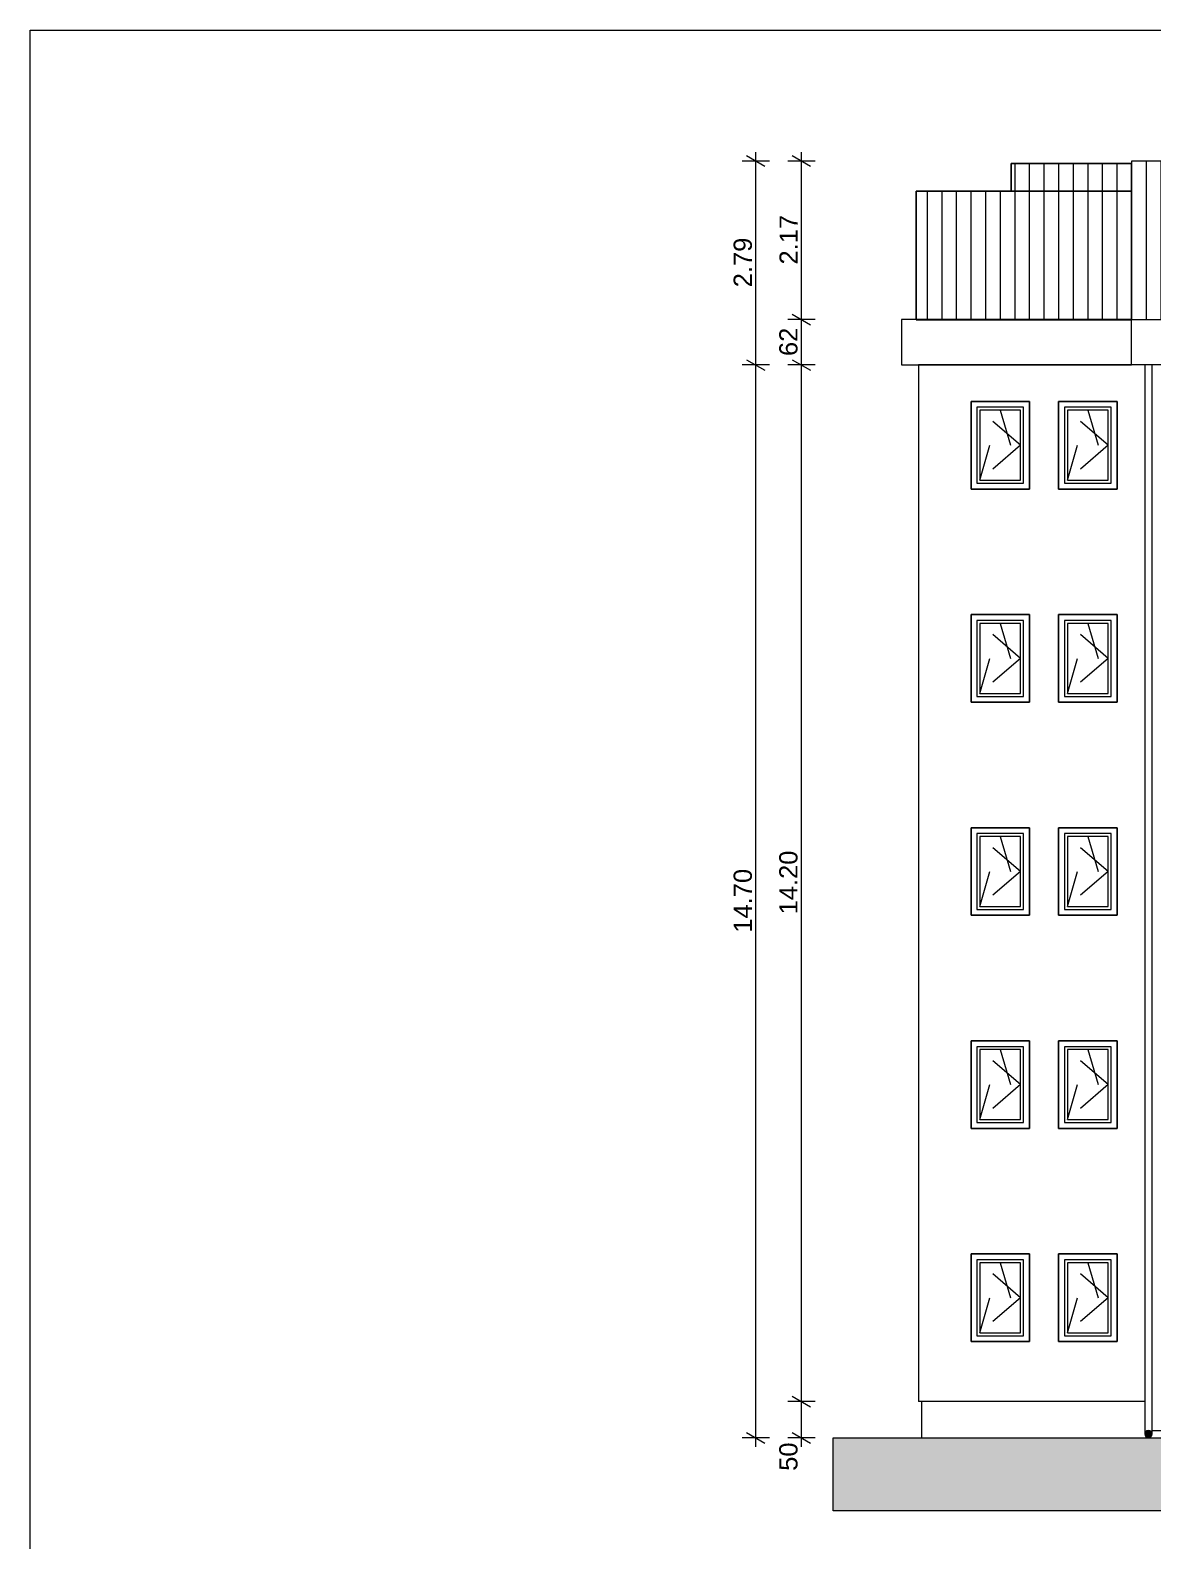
# Model space of a CAD drawing. Header units: feet. Extents: x 2573764 to 2637707, y -122443 to -81443.
# Drawn here: x 2573764 to 2589141, y -102139 to -81443 of the extents above; entities that cross this region are included whole.
import ezdxf

# ---------------------------------------------------------------- set-up
doc = ezdxf.new("R2010")
doc.units = ezdxf.units.FT
doc.header["$MEASUREMENT"] = 0
doc.set_wipeout_variables(frame=1)
doc.linetypes.add('thk_line_type', pattern=[1000, 500, -500])
doc.linetypes.add('Wipeout_Contour', pattern=[1000, 0, -1000])
for name, color, linetype, lineweight in [('2D Drafting - General_Pen_No__1', 7, 'Continuous', 5), ('Dimensioning - General_Pen_No__1', 7, 'Continuous', 5), ('Exterior walls_Pen_No__1', 7, 'Continuous', 5), ('Exterior walls_Pen_No__19', 255, 'Continuous', 5), ('Exterior walls_Pen_No__20', 1, 'Continuous', 5), ('Lines_Pen_No__20', 1, 'Continuous', 5), ('Shell - Roof_Pen_No__1', 7, 'Continuous', 5), ('Shell - Roof_Pen_No__21', 7, 'Continuous', 5)]:
    doc.layers.add(name, color=color, linetype=linetype, lineweight=lineweight)
doc.layers.add('2D Drafting - General_Pen_No__61', color=7, linetype='Continuous', lineweight=5, true_color=0x6a6a6a)
doc.layers.add('Shell - Roof_Pen_No__81', color=7, linetype='Continuous', lineweight=5, true_color=0x6a6a6a)
for name, color, linetype in [('Dimensioning - General', 7, 'Continuous'), ('Exterior walls', 7, 'Continuous'), ('Shell - Roof', 7, 'Continuous')]:
    doc.layers.add(name, color=color, linetype=linetype)
doc.styles.add('GENERATED_STYLE_1', font='arial.ttf')
doc.dimstyles.new('GENERATED_STYLE__1', dxfattribs={"dimtxt": 250, "dimasz": 190, "dimexe": 0.18, "dimexo": 3, "dimgap": 0.09, "dimtad": 1, "dimlfac": 0.001, "dimzin": 0, "dimdsep": 46, "dimtxsty": 'GENERATED_STYLE_1', "dimblk": 'ARROWHEAD_2', "dimblk1": 'ARROWHEAD_2', "dimblk2": 'ARROWHEAD_2', "dimcen": 0.09, "dimclrd": 7, "dimclre": 7, "dimclrt": 7, "dimadec": 0, "dimazin": 0, "dimtfac": 1, "dimtdec": 4, "dimtmove": 0, "dimatfit": 3, "dimfxl": 1, "dimtolj": 1, "dimtzin": 0, "dimarcsym": 0})
pattern_1 = [(90, (2247653.82, -76424.97), (-200, 0), [])]

# ---------------------------------------------------------------- blocks, each defined once
blk = doc.blocks.new('*D36', base_point=(2247654, -76425))
at = {"layer": 'Dimensioning - General_Pen_No__1', "color": 7, "linetype": 'Continuous', "lineweight": 5, "transparency": 16777216}
for p, q in [((2584203, -100157), (2584453, -100302)), ((2584515, -100229), (2584140, -100229)), ((2584328, -100729), (2584328, -100229)), ((2584515, -100729), (2584140, -100729)), ((2584203, -100657), (2584453, -100802)), ((2584328, -100852), (2584328, -100729))]:
    blk.add_line(p, q, dxfattribs=at)
at = {"layer": 'Dimensioning - General_Pen_No__1', "color": 7, "lineweight": 5, "transparency": 16777216, "insert": (2584278, -101181), "char_height": 250, "attachment_point": 7, "rotation": 90, "style": 'GENERATED_STYLE_1'}
blk.add_mtext('\\A1;50', dxfattribs=at)
blk = doc.blocks.new('ARROWHEAD_2')
at = {"color": 0, "linetype": 'Continuous', "lineweight": 0}
for p, q in [((0, 0), (-1, 0)), ((-0.38, -0.66), (0.38, 0.66))]:
    blk.add_line(p, q, dxfattribs=at)
blk = doc.blocks.new('*D37', base_point=(2247654, -76425))
at = {"layer": 'Dimensioning - General_Pen_No__1', "color": 7, "linetype": 'Continuous', "lineweight": 5, "transparency": 16777216}
for p, q in [((2584515, -86029), (2584140, -86029)), ((2584203, -85957), (2584453, -86102)), ((2584328, -100229), (2584328, -86029)), ((2584203, -100157), (2584453, -100302)), ((2584515, -100229), (2584140, -100229))]:
    blk.add_line(p, q, dxfattribs=at)
at = {"layer": 'Dimensioning - General_Pen_No__1', "color": 7, "lineweight": 5, "transparency": 16777216, "insert": (2584278, -93557), "char_height": 250, "attachment_point": 7, "rotation": 90, "style": 'GENERATED_STYLE_1'}
blk.add_mtext('\\A1;14.20', dxfattribs=at)
blk = doc.blocks.new('*D38', base_point=(2247654, -76425))
at = {"layer": 'Dimensioning - General_Pen_No__1', "color": 7, "linetype": 'Continuous', "lineweight": 5, "transparency": 16777216}
for p, q in [((2584515, -85406), (2584140, -85406)), ((2584203, -85334), (2584453, -85478)), ((2584328, -86029), (2584328, -85406)), ((2584515, -86029), (2584140, -86029)), ((2584203, -85957), (2584453, -86102))]:
    blk.add_line(p, q, dxfattribs=at)
at = {"layer": 'Dimensioning - General_Pen_No__1', "color": 7, "lineweight": 5, "transparency": 16777216, "insert": (2584278, -85907), "char_height": 250, "attachment_point": 7, "rotation": 90, "style": 'GENERATED_STYLE_1'}
blk.add_mtext('\\A1;62', dxfattribs=at)
blk = doc.blocks.new('*D39', base_point=(2247654, -76425))
at = {"layer": 'Dimensioning - General_Pen_No__1', "color": 7, "linetype": 'Continuous', "lineweight": 5, "transparency": 16777216}
for p, q in [((2584453, -83308), (2584203, -83164)), ((2584328, -83236), (2584328, -83113)), ((2584515, -83236), (2584140, -83236)), ((2584328, -85406), (2584328, -83236)), ((2584515, -85406), (2584140, -85406)), ((2584203, -85334), (2584453, -85478))]:
    blk.add_line(p, q, dxfattribs=at)
at = {"layer": 'Dimensioning - General_Pen_No__1', "color": 7, "lineweight": 5, "transparency": 16777216, "insert": (2584278, -84653), "char_height": 250, "attachment_point": 7, "rotation": 90, "style": 'GENERATED_STYLE_1'}
blk.add_mtext('\\A1;2.17', dxfattribs=at)
blk = doc.blocks.new('*D40', base_point=(2247654, -76425))
at = {"layer": 'Dimensioning - General_Pen_No__1', "color": 7, "linetype": 'Continuous', "lineweight": 5, "transparency": 16777216}
for p, q in [((2583890, -86029), (2583515, -86029)), ((2583578, -85957), (2583828, -86102)), ((2583703, -100729), (2583703, -86029)), ((2583890, -100729), (2583515, -100729)), ((2583578, -100657), (2583828, -100802)), ((2583703, -100852), (2583703, -100729))]:
    blk.add_line(p, q, dxfattribs=at)
at = {"layer": 'Dimensioning - General_Pen_No__1', "color": 7, "lineweight": 5, "transparency": 16777216, "insert": (2583653, -93807), "char_height": 250, "attachment_point": 7, "rotation": 90, "style": 'GENERATED_STYLE_1'}
blk.add_mtext('\\A1;14.70', dxfattribs=at)
blk = doc.blocks.new('*D41', base_point=(2247654, -76425))
at = {"layer": 'Dimensioning - General_Pen_No__1', "color": 7, "linetype": 'Continuous', "lineweight": 5, "transparency": 16777216}
for p, q in [((2583828, -83308), (2583578, -83164)), ((2583703, -83236), (2583703, -83113)), ((2583890, -83236), (2583515, -83236)), ((2583703, -86029), (2583703, -83236)), ((2583890, -86029), (2583515, -86029)), ((2583578, -85957), (2583828, -86102))]:
    blk.add_line(p, q, dxfattribs=at)
at = {"layer": 'Dimensioning - General_Pen_No__1', "color": 7, "lineweight": 5, "transparency": 16777216, "insert": (2583653, -84965), "char_height": 250, "attachment_point": 7, "rotation": 90, "style": 'GENERATED_STYLE_1'}
blk.add_mtext('\\A1;2.79', dxfattribs=at)

msp = doc.modelspace()

# ---------------------------------------------------------------- hatches: boundary and pattern name
at = {"layer": '2D Drafting - General_Pen_No__61', "linetype": 'Continuous', "lineweight": 5, "true_color": 0x6a6a6a}
msp.add_hatch(color=251, dxfattribs=at).paths.add_polyline_path([(2595601.261, -100729.481), (2595601.261, -100929.481), (2598801.261, -100929.481), (2598801.261, -100729.481), (2609661.261, -100729.481), (2609661.261, -101729.481), (2588761.261, -101729.481), (2584761.261, -101729.481), (2584761.261, -100929.481), (2584761.261, -100729.481)])

# ---------------------------------------------------------------- linework, layer by layer
at = {"layer": '2D Drafting - General_Pen_No__1', "color": 7, "linetype": 'Continuous', "lineweight": 5, "flags": 128}
msp.add_lwpolyline([(2595601.261, -100729.481), (2595601.261, -100929.481), (2598801.261, -100929.481), (2598801.261, -100729.481), (2609661.261, -100729.481), (2609661.261, -101729.481), (2588761.261, -101729.481), (2584761.261, -101729.481), (2584761.261, -100929.481), (2584761.261, -100729.481)], close=True, dxfattribs=at)
at = {"layer": 'Exterior walls_Pen_No__20', "color": 1, "linetype": 'Continuous', "lineweight": 5}
for points in [[(2586651.261, -87729.481), (2587451.261, -87729.481), (2587451.261, -86529.481), (2586651.261, -86529.481)], [(2586731.261, -87649.481), (2587371.261, -87649.481), (2587371.261, -86609.481), (2586731.261, -86609.481)], [(2586771.261, -87609.481), (2587331.261, -87609.481), (2587331.261, -86649.481), (2586771.261, -86649.481)], [(2587851.261, -87729.481), (2588651.261, -87729.481), (2588651.261, -86529.481), (2587851.261, -86529.481)], [(2587931.261, -87649.481), (2588571.261, -87649.481), (2588571.261, -86609.481), (2587931.261, -86609.481)], [(2587971.261, -87609.481), (2588531.261, -87609.481), (2588531.261, -86649.481), (2587971.261, -86649.481)], [(2586651.261, -90649.481), (2587451.261, -90649.481), (2587451.261, -89449.481), (2586651.261, -89449.481)], [(2586731.261, -90569.481), (2587371.261, -90569.481), (2587371.261, -89529.481), (2586731.261, -89529.481)], [(2586771.261, -90529.481), (2587331.261, -90529.481), (2587331.261, -89569.481), (2586771.261, -89569.481)], [(2587851.261, -90649.481), (2588651.261, -90649.481), (2588651.261, -89449.481), (2587851.261, -89449.481)], [(2587931.261, -90569.481), (2588571.261, -90569.481), (2588571.261, -89529.481), (2587931.261, -89529.481)], [(2587971.261, -90529.481), (2588531.261, -90529.481), (2588531.261, -89569.481), (2587971.261, -89569.481)], [(2586651.261, -93569.481), (2587451.261, -93569.481), (2587451.261, -92369.481), (2586651.261, -92369.481)], [(2586731.261, -93489.481), (2587371.261, -93489.481), (2587371.261, -92449.481), (2586731.261, -92449.481)], [(2586771.261, -93449.481), (2587331.261, -93449.481), (2587331.261, -92489.481), (2586771.261, -92489.481)], [(2587851.261, -93569.481), (2588651.261, -93569.481), (2588651.261, -92369.481), (2587851.261, -92369.481)], [(2587931.261, -93489.481), (2588571.261, -93489.481), (2588571.261, -92449.481), (2587931.261, -92449.481)], [(2587971.261, -93449.481), (2588531.261, -93449.481), (2588531.261, -92489.481), (2587971.261, -92489.481)], [(2586651.261, -96489.481), (2587451.261, -96489.481), (2587451.261, -95289.481), (2586651.261, -95289.481)], [(2586731.261, -96409.481), (2587371.261, -96409.481), (2587371.261, -95369.481), (2586731.261, -95369.481)], [(2586771.261, -96369.481), (2587331.261, -96369.481), (2587331.261, -95409.481), (2586771.261, -95409.481)], [(2587851.261, -96489.481), (2588651.261, -96489.481), (2588651.261, -95289.481), (2587851.261, -95289.481)], [(2587931.261, -96409.481), (2588571.261, -96409.481), (2588571.261, -95369.481), (2587931.261, -95369.481)], [(2587971.261, -96369.481), (2588531.261, -96369.481), (2588531.261, -95409.481), (2587971.261, -95409.481)], [(2586651.261, -99409.481), (2587451.261, -99409.481), (2587451.261, -98209.481), (2586651.261, -98209.481)], [(2586731.261, -99329.481), (2587371.261, -99329.481), (2587371.261, -98289.481), (2586731.261, -98289.481)], [(2587851.261, -99409.481), (2588651.261, -99409.481), (2588651.261, -98209.481), (2587851.261, -98209.481)], [(2587931.261, -99329.481), (2588571.261, -99329.481), (2588571.261, -98289.481), (2587931.261, -98289.481)], [(2586771.261, -99289.481), (2587331.261, -99289.481), (2587331.261, -98329.481), (2586771.261, -98329.481)], [(2587971.261, -99289.481), (2588531.261, -99289.481), (2588531.261, -98329.481), (2587971.261, -98329.481)]]:
    msp.add_lwpolyline(points, close=True, dxfattribs=at)
at = {"layer": 'Lines_Pen_No__20', "color": 1, "linetype": 'thk_line_type', "lineweight": 5}
for p, q in [((2586771.261, -87609.481), (2587051.261, -86649.481)), ((2587331.261, -87129.481), (2586771.261, -86649.481)), ((2587051.261, -86649.481), (2587331.261, -87609.481)), ((2587971.261, -87609.481), (2588251.261, -86649.481)), ((2588531.261, -87129.481), (2587971.261, -86649.481)), ((2588251.261, -86649.481), (2588531.261, -87609.481)), ((2587331.261, -87129.481), (2586771.261, -87609.481)), ((2588531.261, -87129.481), (2587971.261, -87609.481)), ((2586771.261, -90529.481), (2587051.261, -89569.481)), ((2587331.261, -90049.481), (2586771.261, -89569.481)), ((2587051.261, -89569.481), (2587331.261, -90529.481)), ((2587971.261, -90529.481), (2588251.261, -89569.481)), ((2588531.261, -90049.481), (2587971.261, -89569.481)), ((2588251.261, -89569.481), (2588531.261, -90529.481)), ((2587331.261, -90049.481), (2586771.261, -90529.481)), ((2588531.261, -90049.481), (2587971.261, -90529.481)), ((2586771.261, -93449.481), (2587051.261, -92489.481)), ((2587331.261, -92969.481), (2586771.261, -92489.481)), ((2587051.261, -92489.481), (2587331.261, -93449.481)), ((2587971.261, -93449.481), (2588251.261, -92489.481)), ((2588531.261, -92969.481), (2587971.261, -92489.481)), ((2588251.261, -92489.481), (2588531.261, -93449.481)), ((2587331.261, -92969.481), (2586771.261, -93449.481)), ((2588531.261, -92969.481), (2587971.261, -93449.481)), ((2586771.261, -96369.481), (2587051.261, -95409.481)), ((2587331.261, -95889.481), (2586771.261, -95409.481)), ((2587051.261, -95409.481), (2587331.261, -96369.481)), ((2587971.261, -96369.481), (2588251.261, -95409.481)), ((2588531.261, -95889.481), (2587971.261, -95409.481)), ((2588251.261, -95409.481), (2588531.261, -96369.481)), ((2587331.261, -95889.481), (2586771.261, -96369.481)), ((2588531.261, -95889.481), (2587971.261, -96369.481)), ((2586771.261, -99289.481), (2587051.261, -98329.481)), ((2587331.261, -98809.481), (2586771.261, -98329.481)), ((2587051.261, -98329.481), (2587331.261, -99289.481)), ((2587971.261, -99289.481), (2588251.261, -98329.481)), ((2588531.261, -98809.481), (2587971.261, -98329.481)), ((2588251.261, -98329.481), (2588531.261, -99289.481)), ((2587331.261, -98809.481), (2586771.261, -99289.481)), ((2588531.261, -98809.481), (2587971.261, -99289.481))]:
    msp.add_line(p, q, dxfattribs=at)
at = {"layer": 'Shell - Roof_Pen_No__1', "color": 7, "linetype": 'Continuous', "lineweight": 5}
for points in [[(2608471.261, -100229.481), (2608471.261, -86029.481), (2585931.261, -86029.481), (2585931.261, -100229.481)], [(2589131.261, -100229.481), (2585931.261, -100229.481)], [(2585971.261, -100229.481), (2585971.261, -100729.481)], [(2589031.261, -100629.481), (2595751.261, -100629.481), (2595751.261, -100709.481), (2595601.261, -100709.481), (2595601.261, -100929.481), (2598801.261, -100929.481), (2598801.261, -100709.481), (2598651.261, -100709.481), (2598651.261, -100629.481), (2605371.261, -100629.481)]]:
    msp.add_lwpolyline(points, dxfattribs=at)
for points in [[(2586651.261, -86529.481), (2587451.261, -86529.481), (2587451.261, -87729.481), (2586651.261, -87729.481)], [(2587851.261, -86529.481), (2588651.261, -86529.481), (2588651.261, -87729.481), (2587851.261, -87729.481)], [(2586651.261, -89449.481), (2587451.261, -89449.481), (2587451.261, -90649.481), (2586651.261, -90649.481)], [(2587851.261, -89449.481), (2588651.261, -89449.481), (2588651.261, -90649.481), (2587851.261, -90649.481)], [(2586651.261, -92369.481), (2587451.261, -92369.481), (2587451.261, -93569.481), (2586651.261, -93569.481)], [(2587851.261, -92369.481), (2588651.261, -92369.481), (2588651.261, -93569.481), (2587851.261, -93569.481)], [(2586651.261, -95289.481), (2587451.261, -95289.481), (2587451.261, -96489.481), (2586651.261, -96489.481)], [(2587851.261, -95289.481), (2588651.261, -95289.481), (2588651.261, -96489.481), (2587851.261, -96489.481)], [(2586651.261, -98209.481), (2587451.261, -98209.481), (2587451.261, -99409.481), (2586651.261, -99409.481)], [(2587851.261, -98209.481), (2588651.261, -98209.481), (2588651.261, -99409.481), (2587851.261, -99409.481)]]:
    msp.add_lwpolyline(points, close=True, dxfattribs=at)
at = {"layer": 'Shell - Roof_Pen_No__21', "color": 7, "linetype": 'Continuous', "lineweight": 5}
for p, q in [((2573763.935, -81442.756), (2624673.367, -81442.756)), ((2573763.935, -122442.756), (2573763.935, -81442.756))]:
    msp.add_line(p, q, dxfattribs=at)

# ---------------------------------------------------------------- dimensions: what is measured, and where the dimension line sits
at = {"layer": 'Dimensioning - General', "color": 7, "linetype": 'Continuous', "lineweight": 5}
for base, p1, p2, picture, middle in [((2583702.736, -86029.481), (2585971.261, -100729.481), (2585931.261, -86029.481), '*D40', (2583527.736, -93386.908)), ((2584327.769, -86029.481), (2585931.261, -100229.481), (2585931.261, -86029.481), '*D37', (2584152.769, -93136.908)), ((2584327.769, -100229.481), (2585971.261, -100729.481), (2585931.261, -100229.481), '*D36', (2584152.769, -100990.572))]:
    dim = msp.add_linear_dim(base=base, p1=p1, p2=p2, angle=90, dimstyle='GENERATED_STYLE__1', dxfattribs=at)
    dim.commit()
    dim.dimension.update_dxf_attribs({"geometry": picture, "text_midpoint": middle, "dimtype": 160, "text_rotation": 90})

# ---------------------------------------------------------------- wipeouts: each hides what was drawn before it
at = {"color": 254, "linetype": 'Wipeout_Contour', "lineweight": 0, "ltscale": 10355027.16597316}
msp.add_wipeout([(2588851.261, -85409.481), (2588851.261, -83647.113), (2585901.261, -83647.113), (2585901.261, -85409.481)], dxfattribs=at).dxf.layer = 'Shell - Roof'

# ---------------------------------------------------------------- next in the draw order: hatches: boundary and pattern name
at = {"layer": 'Shell - Roof_Pen_No__81', "linetype": 'Continuous', "lineweight": 5, "true_color": 0x6a6a6a}
h = msp.add_hatch(dxfattribs=at)
h.set_pattern_fill('SOLDIER_COURSE', color=251, style=0, pattern_type=2)
h.set_pattern_definition(pattern_1)
h.paths.add_polyline_path([(2588851.261, -85409.481), (2588851.261, -83647.113), (2585901.261, -83647.113), (2585901.261, -85409.481)])

# ---------------------------------------------------------------- next in the draw order: linework, layer by layer
at = {"layer": 'Shell - Roof_Pen_No__1', "color": 7, "linetype": 'Continuous', "lineweight": 5, "flags": 128}
msp.add_lwpolyline([(2588851.261, -85409.481), (2588851.261, -83647.113), (2585901.261, -83647.113), (2585901.261, -85409.481)], close=True, dxfattribs=at)
at = {"layer": 'Shell - Roof_Pen_No__1', "color": 7, "linetype": 'Continuous', "lineweight": 5}
for points in [[(2585701.261, -86029.481), (2588851.261, -86029.481), (2588851.261, -85405.955), (2585701.261, -85405.955)], [(2588851.261, -85405.955), (2605551.261, -85405.955), (2605551.261, -86029.481), (2588851.261, -86029.481)]]:
    msp.add_lwpolyline(points, close=True, dxfattribs=at)

# ---------------------------------------------------------------- next in the draw order: dimensions: what is measured, and where the dimension line sits
at = {"layer": 'Dimensioning - General', "color": 7, "linetype": 'Continuous', "lineweight": 5}
dim = msp.add_linear_dim(base=(2584327.769, -85405.955), p1=(2585931.261, -86029.481), p2=(2585701.261, -85405.955), angle=90, dimstyle='GENERATED_STYLE__1', dxfattribs=at)
dim.commit()
dim.dimension.update_dxf_attribs({"geometry": '*D38', "text_midpoint": (2584152.769, -85716.844), "dimtype": 160, "text_rotation": 90})

# ---------------------------------------------------------------- next in the draw order: wipeouts: each hides what was drawn before it
at = {"color": 254, "linetype": 'Wipeout_Contour', "lineweight": 0, "ltscale": 10363096.38658235}
msp.add_wipeout([(2589031.261, -86029.481), (2589031.261, -100679.481), (2589131.261, -100679.481), (2589131.261, -86029.481)], dxfattribs=at).dxf.layer = 'Exterior walls'
at = {"color": 254, "linetype": 'Wipeout_Contour', "lineweight": 0, "ltscale": 10357486.43733191}
msp.add_wipeout([(2588851.261, -83647.113), (2588851.261, -83270.459), (2587201.261, -83270.459), (2587201.261, -83647.113)], dxfattribs=at).dxf.layer = 'Shell - Roof'

# ---------------------------------------------------------------- next in the draw order: hatches: boundary and pattern name
at = {"layer": 'Exterior walls_Pen_No__19', "linetype": 'Continuous', "lineweight": 5}
msp.add_hatch(color=255, dxfattribs=at).paths.add_polyline_path([(2589031.261, -100679.481, 1), (2589131.261, -100679.481, 1)])
at = {"layer": 'Shell - Roof_Pen_No__81', "linetype": 'Continuous', "lineweight": 5, "true_color": 0x6a6a6a}
h = msp.add_hatch(dxfattribs=at)
h.set_pattern_fill('SOLDIER_COURSE', color=251, style=0, pattern_type=2)
h.set_pattern_definition(pattern_1)
h.paths.add_polyline_path([(2588851.261, -83647.113), (2588851.261, -83270.459), (2587201.261, -83270.459), (2587201.261, -83647.113)])

# ---------------------------------------------------------------- next in the draw order: linework, layer by layer
at = {"layer": 'Exterior walls_Pen_No__1', "color": 7, "linetype": 'Continuous', "lineweight": 5, "flags": 128}
msp.add_lwpolyline([(2589031.261, -86029.481), (2589031.261, -100679.481), (2589131.261, -100679.481), (2589131.261, -86029.481)], close=True, dxfattribs=at)
msp.add_lwpolyline([(2589031.261, -100679.481, 1), (2589131.261, -100679.481, 1)], format="xyb", close=True, dxfattribs=at)
at = {"layer": 'Shell - Roof_Pen_No__1', "color": 7, "linetype": 'Continuous', "lineweight": 5, "flags": 128}
msp.add_lwpolyline([(2588851.261, -83647.113), (2588851.261, -83270.459), (2587201.261, -83270.459), (2587201.261, -83647.113)], close=True, dxfattribs=at)
at = {"layer": 'Shell - Roof_Pen_No__1', "color": 7, "linetype": 'Continuous', "lineweight": 5}
for points in [[(2587201.261, -83270.459), (2588851.261, -83270.459), (2588851.261, -83647.113), (2587201.261, -83647.113)], [(2605551.261, -83235.691), (2588851.261, -83235.691), (2588851.261, -85405.955), (2605551.261, -85405.955)], [(2585901.261, -83647.113), (2588851.261, -83647.113), (2588851.261, -85405.955), (2585901.261, -85405.955)]]:
    msp.add_lwpolyline(points, close=True, dxfattribs=at)

# ---------------------------------------------------------------- next in the draw order: dimensions: what is measured, and where the dimension line sits
at = {"layer": 'Dimensioning - General', "color": 7, "linetype": 'Continuous', "lineweight": 5}
for base, p1, picture, middle in [((2583702.736, -83235.691), (2585931.261, -86029.481), '*D41', (2583527.736, -84640.452)), ((2584327.769, -83235.691), (2585701.261, -85405.955), '*D39', (2584152.769, -84328.689))]:
    dim = msp.add_linear_dim(base=base, p1=p1, p2=(2588851.261, -83235.691), angle=90, dimstyle='GENERATED_STYLE__1', dxfattribs=at)
    dim.commit()
    dim.dimension.update_dxf_attribs({"geometry": picture, "text_midpoint": middle, "dimtype": 160, "text_rotation": 90})

# ---------------------------------------------------------------- next in the draw order: wipeouts: each hides what was drawn before it
at = {"color": 254, "linetype": 'Wipeout_Contour', "lineweight": 0, "ltscale": 12997580.69349968}
msp.add_wipeout([(2588851.261, -83235.691), (2588851.261, -85405.955), (2601899.945, -85405.955), (2605551.261, -85405.955), (2605551.261, -83235.691)], dxfattribs=at).dxf.layer = 'Shell - Roof'

# ---------------------------------------------------------------- next in the draw order: hatches: boundary and pattern name
at = {"layer": 'Shell - Roof_Pen_No__81', "linetype": 'Continuous', "lineweight": 5, "true_color": 0x6a6a6a}
h = msp.add_hatch(dxfattribs=at)
h.set_pattern_fill('SOLDIER_COURSE', color=251, style=0, pattern_type=2)
h.set_pattern_definition(pattern_1)
h.paths.add_polyline_path([(2588851.261, -83235.691), (2588851.261, -85405.955), (2601899.945, -85405.955), (2605551.261, -85405.955), (2605551.261, -83235.691)])

# ---------------------------------------------------------------- next in the draw order: linework, layer by layer
at = {"layer": 'Shell - Roof_Pen_No__1', "color": 7, "linetype": 'Continuous', "lineweight": 5, "flags": 128}
msp.add_lwpolyline([(2588851.261, -83235.691), (2588851.261, -85405.955), (2601899.945, -85405.955), (2605551.261, -85405.955), (2605551.261, -83235.691)], close=True, dxfattribs=at)

doc.saveas('drawing.dxf')
